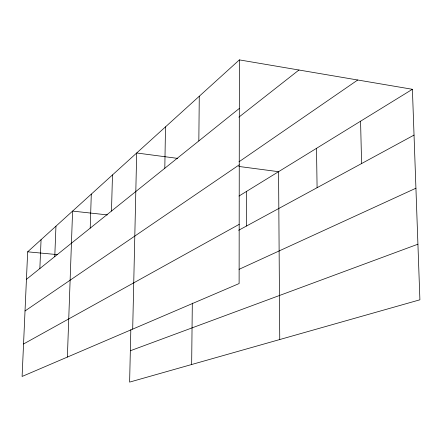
<?xml version="1.0" encoding="UTF-8"?>
<svg xmlns="http://www.w3.org/2000/svg" width="442" height="442" viewBox="0 0 442 442"><rect width="100%" height="100%" fill="white"/><g stroke="black" fill="none" stroke-linecap="round" stroke-linejoin="round"><path stroke-width="0.66" d="M239.376 59.891L239.116 283.554L22.1 376.462L27.664 251.824L239.376 59.891L412.403 89.295L419.9 299.803L129.617 382.109L130.826 329.71M198.834 140.937L199.27 96.251M191.657 364.517L192.314 303.101M164.811 168.253L165.501 126.865M132.688 329.119L136.683 152.987L177.596 158.38M111.483 211.061L112.483 174.933M90.207 228.144L91.295 194.137M67.377 357.075L72.587 211.094L107.356 214.895M54.769 256.592L55.957 226.177M39.852 268.565L41.067 239.669M26.437 279.333L239.321 108.439M238.868 117.169L298.947 70.013M238.978 161.816L357.722 80.002M25.023 310.964L239.255 164.827M238.995 196.049L412.403 89.295M23.548 343.987L239.183 224.348M238.636 230.288L414.032 135.092M239.039 269.338L415.928 188.215M130.34 350.755L417.922 244.199M27.664 251.824L57.609 254.642M238.713 166.435L278.57 171.689L279.753 339.539M360.567 121.207L361.6 163.551M316.5 148.335L317.091 187.706M246.492 191.436L246.503 226.017"/></g></svg>
